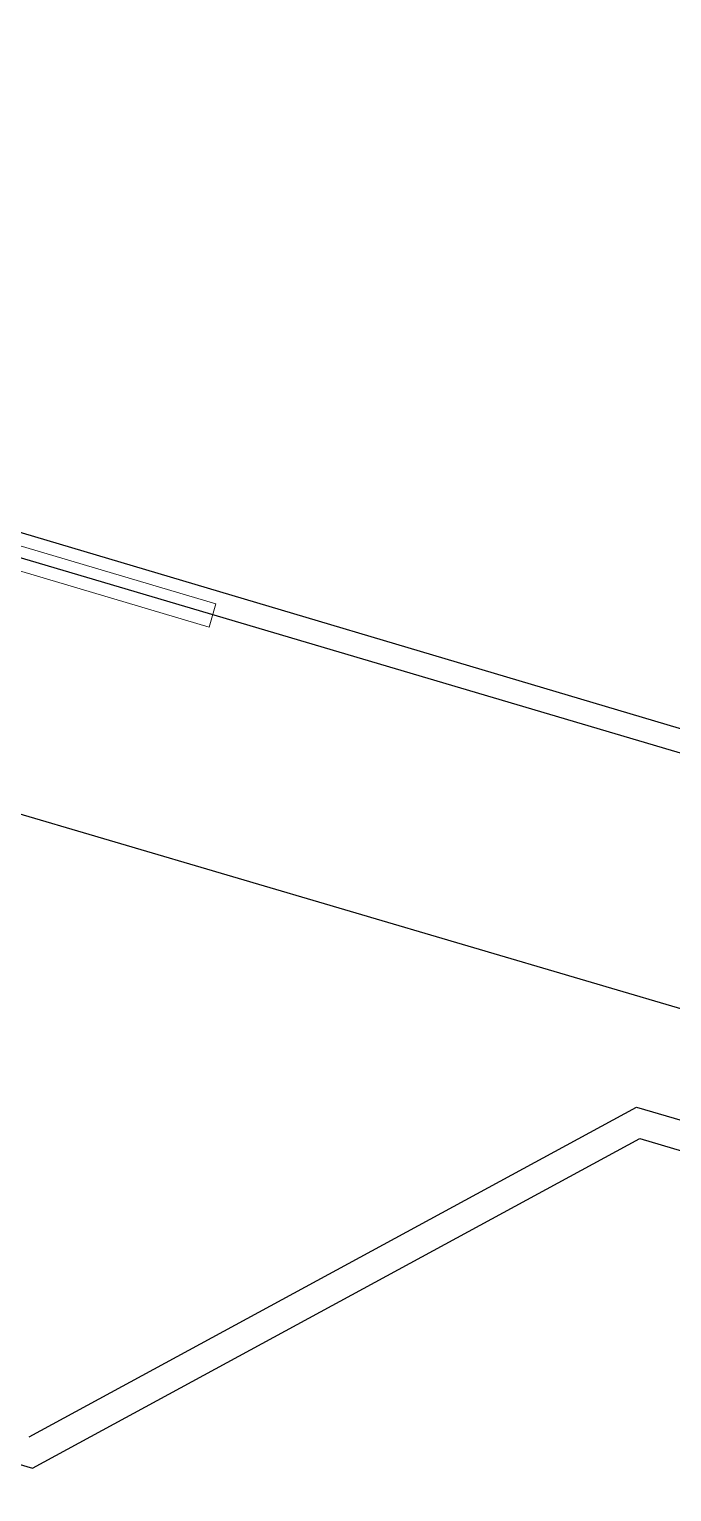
# Model space of a CAD drawing. Header units: millimetres. Extents: x 62878 to 70819, y -67946 to -61850.
# Drawn here: x 67060.07 to 67073.22, y -67031.06 to -67001.12 of the extents above; entities that cross this region are included whole.
import ezdxf

# ---------------------------------------------------------------- set-up
doc = ezdxf.new("R2010")
doc.units = ezdxf.units.MM
doc.layers.add('Dog_dos_yeni', color=63, linetype='Continuous', lineweight=5)
doc.layers.add('DOGRAMA', color=171, linetype='Continuous', lineweight=0)
doc.layers.add('DOĞRAMA-yeni', color=40, linetype='Continuous')
doc.layers.add('ÇATI K', color=254, linetype='Continuous')

# ---------------------------------------------------------------- blocks, each defined once
blk = doc.blocks.new('SPANDREL 96')
at = {"layer": 'DOĞRAMA-yeni', "color": 122, "lineweight": -2}
for p, q in [((46155.668, 27274.32), (46097.541, 27257.158)), ((46168.09, 27267.561), (46155.668, 27274.32)), ((46155.6, 27273.675), (46097.949, 27256.653)), ((46168.022, 27266.916), (46155.6, 27273.675)), ((46174.302, 27268.77), (46168.022, 27266.916))]:
    blk.add_line(p, q, dxfattribs=at)

msp = doc.modelspace()

# ---------------------------------------------------------------- linework, layer by layer
msp.add_lwpolyline([(68896.021, -63031.435), (69030.259, -63071.184), (69185.279, -62547.653), (68892.999, -62461.107, 1.044368), (68063.198, -62298.73, 0.204375), (63106.96, -62494.783, 0.353953), (62932.94, -62997.825), (63753.185, -65779.598), (64154.954, -67142.153), (65336.723, -66792.622), (65336.7, -66829.112), (65270.535, -66829.071, 0.626789), (65270.199, -67369.071), (65531.845, -67369.234, 0.926242), (66130.088, -67369.606), (66391.733, -67369.769, 0.626743), (66392.069, -66829.769), (66326.147, -66829.728), (66326.17, -66793.238), (67506.156, -67144.128), (68467.025, -63899.086), (68625.204, -63946.037), (68896.024, -63031.423)], format="xyb")
at = {"layer": 'Dog_dos_yeni'}
msp.add_lwpolyline([(67047.588, -67008.052), (67063.888, -67012.881), (67063.746, -67013.36), (67058.713, -67011.869), (67056.014, -67020.978), (67055.535, -67020.836), (67058.233, -67011.727), (67052.96, -67010.165), (67050.261, -67019.274), (67049.782, -67019.132), (67052.48, -67010.023), (67047.446, -67008.532), (67047.588, -67008.052)], close=True, dxfattribs=at)
at = {"layer": 'DOGRAMA', "lineweight": -2}
msp.add_lwpolyline([(66522.144, -66852.653), (67506.156, -67144.128), (68892.83, -62461.057)], dxfattribs=at)
at = {"layer": 'ÇATI K', "color": 0}
msp.add_line((67513.159, -67150.8), (66761.639, -66929.276), dxfattribs=at)

# ---------------------------------------------------------------- block references
at = {"layer": 'DOĞRAMA-yeni', "xscale": -1, "rotation": 359.9612925110064}
msp.add_blockref('SPANDREL 96', (113209.725, -94328.681), dxfattribs=at)

doc.saveas('drawing.dxf')
